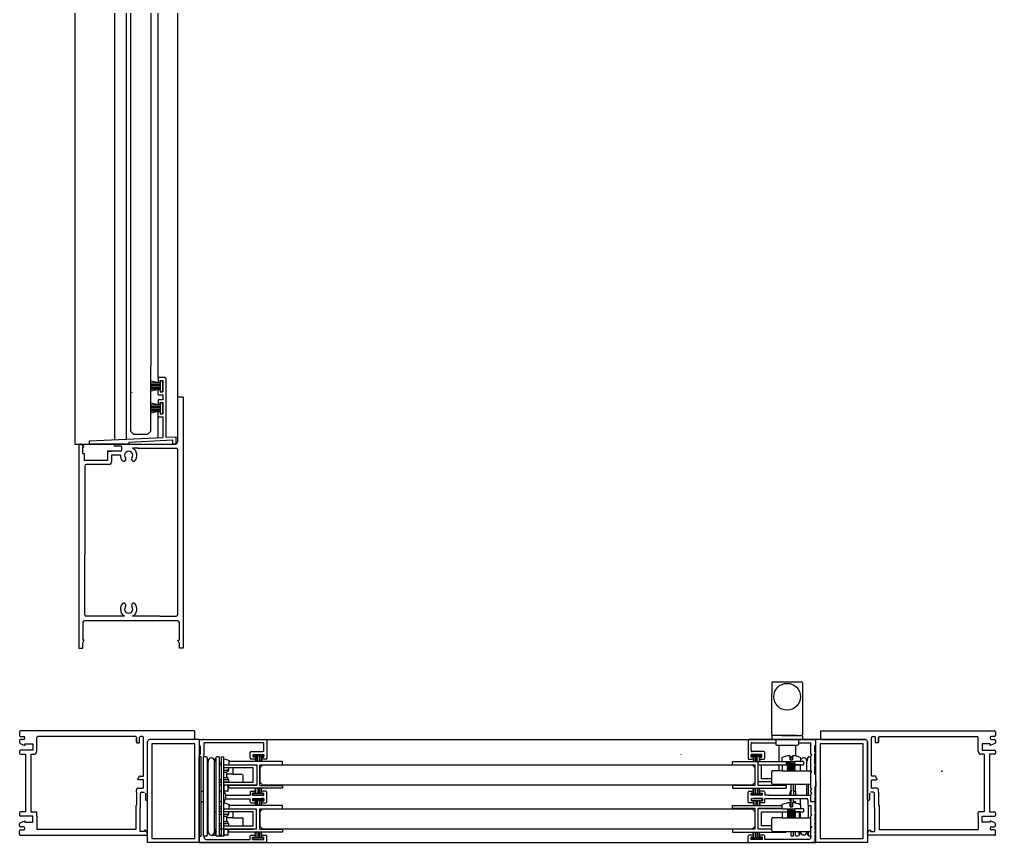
# Model space of a CAD drawing. Header units: millimetres. Extents: x -79 to 831, y -328 to 481.
# Drawn here: x -78.7 to 395.5, y -321.5 to 78.2 of the extents above; entities that cross this region are included whole.
import ezdxf

# ---------------------------------------------------------------- set-up
doc = ezdxf.new("R2010")
doc.units = ezdxf.units.MM
for name, color, linetype in [('chain', 10, 'Continuous'), ('cog', 50, 'Continuous'), ('frame', 22, 'Continuous'), ('glass', 170, 'Continuous'), ('guides', 94, 'Continuous'), ('seals', 111, 'Continuous')]:
    doc.layers.add(name, color=color, linetype=linetype)

msp = doc.modelspace()

# ---------------------------------------------------------------- linework, layer by layer
at = {"color": 7}
for p, q in [((-1.864, 351.323), (-1.864, -126.979)), ((-51.833, -127.973), (-2.864, -127.979)), ((-16.457, -321.486), (-16.443, -272.506)), ((8.557, -271.517), (-15.508, -271.517)), ((-14.443, -273.517), (-14.443, -319.517)), ((6.557, -273.517), (-14.443, -273.517)), ((6.557, -319.517), (6.557, -273.517)), ((8.557, -271.517), (308.249, -271.515)), ((8.557, -271.665), (8.572, -321.486)), ((308.235, -321.484), (308.249, -271.515)), ((332.25, -271.515), (308.249, -271.515)), ((310.249, -273.515), (310.249, -319.515)), ((331.249, -273.515), (310.249, -273.515)), ((331.249, -319.515), (331.249, -273.515)), ((333.249, -272.482), (333.264, -321.484)), ((242.691, -278.884), (242.691, -278.737)), ((20.559, -283.731), (23.071, -283.726)), ((280.244, -292.113), (280.244, -282.204)), ((280.244, -282.204), (291.939, -282.204)), ((281.774, -290.622), (281.774, -283.722)), ((281.774, -283.722), (294.461, -283.722)), ((302.274, -282.222), (297.938, -282.22)), ((297.963, -283.722), (302.274, -283.722)), ((302.274, -282.222), (302.274, -283.722)), ((25.057, -285.235), (20.559, -285.235)), ((34.793, -285.236), (25.057, -285.236)), ((34.793, -292.136), (34.793, -285.236)), ((19.459, -293.636), (18.434, -293.636)), ((18.705, -292.136), (19.459, -292.136)), ((20.559, -292.136), (34.793, -292.136)), ((36.293, -293.636), (20.559, -293.636)), ((286.765, -292.113), (280.244, -292.113)), ((286.764, -290.622), (281.774, -290.622)), ((8.557, -304.28), (8.557, -305.079)), ((8.557, -304.28), (8.557, -305.079)), ((16.684, -306.579), (16.059, -306.579)), ((19.359, -304.25), (18.434, -304.25)), ((18.434, -305.078), (19.678, -305.077)), ((19.459, -306.579), (18.434, -306.579)), ((20.559, -305.077), (36.293, -305.07)), ((34.793, -306.579), (20.559, -306.579)), ((34.793, -313.479), (34.793, -306.579)), ((36.293, -305.07), (36.293, -314.979)), ((280.244, -314.971), (280.244, -305.061)), ((280.244, -305.061), (291.939, -305.061)), ((281.774, -313.479), (281.774, -306.579)), ((281.774, -306.579), (294.461, -306.579)), ((302.274, -305.079), (297.938, -305.077)), ((297.963, -306.579), (302.274, -306.579)), ((302.274, -305.079), (302.274, -306.579)), ((6.603, -309.596), (6.603, -309.596)), ((18.705, -313.479), (18.434, -313.479)), ((36.293, -314.979), (18.434, -314.979)), ((18.705, -313.479), (19.459, -313.479)), ((20.559, -313.479), (34.793, -313.479)), ((38.043, -314.962), (38.043, -314.962)), ((38.043, -314.962), (38.043, -314.962)), ((38.043, -314.962), (38.043, -314.962)), ((286.765, -314.971), (280.244, -314.971)), ((286.764, -313.479), (281.774, -313.479)), ((8.543, -321.486), (-16.457, -321.486)), ((-14.443, -319.517), (6.557, -319.517)), ((8.557, -321.486), (308.249, -321.484)), ((333.235, -321.484), (308.235, -321.484)), ((310.249, -319.515), (331.249, -319.515))]:
    msp.add_line(p, q, dxfattribs=at)
at = {"color": 216}
for p, q in [((-11.365, -96.029), (-11.365, -97.929)), ((-7.915, -95.729), (-11.065, -95.729)), ((-11.065, -98.229), (-10.665, -98.229)), ((-10.365, -97.929), (-10.365, -97.129)), ((-10.365, -97.129), (-9.115, -97.129)), ((-9.115, -97.129), (-9.115, -102.629)), ((-7.615, -96.029), (-7.615, -124.717)), ((-11.365, -103.729), (-11.365, -101.829)), ((-11.065, -101.529), (-10.665, -101.529)), ((-11.065, -104.029), (-9.115, -104.029)), ((-10.365, -101.829), (-10.365, -102.629)), ((-10.365, -102.629), (-9.115, -102.629)), ((-9.115, -104.029), (-9.115, -106.429)), ((-11.365, -106.729), (-11.365, -108.629)), ((-9.115, -106.429), (-11.065, -106.429)), ((-11.065, -108.929), (-10.665, -108.929)), ((-10.365, -108.629), (-10.365, -107.829)), ((-10.365, -107.829), (-9.115, -107.829)), ((-9.115, -107.829), (-9.115, -113.329)), ((-11.365, -114.429), (-11.365, -112.529)), ((-11.065, -112.229), (-10.665, -112.229)), ((-10.365, -112.529), (-10.365, -113.329)), ((-10.365, -113.329), (-9.115, -113.329)), ((-11.065, -114.729), (-9.115, -114.729)), ((-9.115, -114.729), (-9.115, -124.789)), ((-44.615, -126.479), (-9.115, -124.789)), ((-44.615, -127.979), (-44.615, -126.479)), ((-25.615, -127.979), (-44.615, -127.979)), ((-25.615, -127.075), (-4.115, -125.979)), ((-25.615, -127.075), (-25.615, -127.979)), ((-7.615, -124.717), (-2.615, -124.479)), ((-4.115, -127.979), (-4.115, -125.979)), ((-2.615, -127.979), (-4.115, -127.979)), ((-2.615, -127.979), (-2.615, -124.479))]:
    msp.add_line(p, q, dxfattribs=at)
for centre, start, end in [((-11.065, -96.029), 90, 180), ((-11.065, -97.929), 180, 270), ((-10.665, -97.929), 270, 0), ((-7.915, -96.029), 0, 90), ((-11.065, -101.829), 90, 180), ((-11.065, -103.729), 180, 270), ((-10.665, -101.829), 0, 90), ((-11.065, -106.729), 90, 180), ((-11.065, -108.629), 180, 270), ((-10.665, -108.629), 270, 0), ((-11.065, -112.529), 90, 180), ((-10.665, -112.529), 0, 90), ((-11.065, -114.429), 180, 270)]:
    msp.add_arc(centre, 0.3, start, end, dxfattribs=at)
at = {"layer": 'chain', "color": 1}
for p, q in [((308.249, -274.218), (308.249, -274.218)), ((22.509, -286.355), (22.259, -286.355)), ((22.509, -286.355), (22.259, -286.355)), ((23.009, -286.255), (23.009, -285.335)), ((22.509, -290.915), (22.259, -290.915)), ((23.009, -291.935), (23.009, -291.015)), ((22.509, -307.698), (22.259, -307.698)), ((23.009, -307.598), (23.009, -306.678)), ((22.509, -312.258), (22.259, -312.258)), ((23.009, -313.278), (23.009, -312.358)), ((305.763, -315.079), (305.765, -315.079)), ((305.765, -313.578), (305.83, -313.578))]:
    msp.add_line(p, q, dxfattribs=at)
at = {"layer": 'chain', "color": 220}
for p, q in [((23.043, -305.077), (36.293, -305.07)), ((36.293, -305.07), (36.293, -314.979)), ((36.293, -314.979), (23.071, -314.979))]:
    msp.add_line(p, q, dxfattribs=at)
at = {"layer": 'chain', "color": 1}
for centre, start, end in [((22.909, -286.255), 270, 0), ((22.909, -291.015), 0, 90), ((22.909, -291.935), 270, 0), ((22.909, -306.678), 0, 90), ((22.909, -307.598), 270, 0), ((22.909, -312.358), 0, 90), ((22.909, -313.278), 270, 0)]:
    msp.add_arc(centre, 0.1, start, end, dxfattribs=at)
at = {"layer": 'cog', "color": 77}
for p, q in [((295.645, -281.393), (295.645, -279.336)), ((296.845, -279.336), (296.845, -279.335)), ((296.845, -279.336), (296.845, -281.393)), ((291.64, -280.625), (291.64, -281.817)), ((292.04, -282.217), (294.537, -282.219)), ((294.337, -282.699), (294.537, -282.584)), ((294.337, -282.699), (294.537, -282.801)), ((294.337, -283.179), (294.537, -283.064)), ((294.337, -283.179), (294.537, -283.281)), ((294.337, -283.659), (294.537, -283.544)), ((294.337, -283.659), (294.537, -283.761)), ((294.337, -284.139), (294.537, -284.024)), ((294.337, -284.139), (294.537, -284.241)), ((294.537, -282.584), (294.537, -282.219)), ((294.537, -282.219), (297.938, -282.22)), ((294.537, -282.584), (297.937, -283.038)), ((294.537, -282.801), (297.937, -283.255)), ((294.537, -283.064), (294.537, -282.801)), ((294.537, -283.064), (297.937, -283.518)), ((294.537, -283.281), (297.937, -283.735)), ((294.537, -283.544), (294.537, -283.281)), ((294.537, -283.544), (295.861, -283.721)), ((294.537, -283.761), (297.937, -284.215)), ((294.537, -284.024), (294.537, -283.761)), ((294.537, -284.024), (297.937, -284.478)), ((294.537, -284.241), (297.937, -284.695)), ((294.537, -284.504), (294.537, -284.241)), ((295.645, -281.393), (296.845, -281.393)), ((295.861, -283.721), (297.937, -283.998)), ((297.937, -283.038), (297.938, -282.22)), ((297.937, -283.038), (298.139, -283.155)), ((297.937, -283.255), (298.139, -283.155)), ((297.937, -283.518), (297.937, -283.255)), ((297.937, -283.518), (298.139, -283.635)), ((297.937, -283.735), (298.139, -283.635)), ((297.937, -283.998), (297.937, -283.735)), ((297.937, -283.998), (298.139, -284.115)), ((297.937, -284.215), (298.139, -284.115)), ((297.937, -284.478), (297.937, -284.215)), ((300.452, -282.219), (300.529, -282.219)), ((300.89, -281.821), (300.89, -280.635)), ((294.337, -284.619), (294.537, -284.504)), ((294.337, -284.619), (294.537, -284.721)), ((294.337, -285.099), (294.537, -284.984)), ((294.337, -285.099), (294.537, -285.201)), ((294.337, -285.579), (294.537, -285.464)), ((294.337, -285.579), (294.537, -285.681)), ((294.337, -286.059), (294.537, -285.944)), ((294.337, -286.059), (294.537, -286.161)), ((294.537, -284.504), (297.937, -284.958)), ((294.537, -284.721), (297.937, -285.175)), ((294.537, -284.984), (294.537, -284.721)), ((294.537, -284.984), (297.937, -285.438)), ((294.537, -285.201), (297.937, -285.655)), ((294.537, -285.464), (294.537, -285.201)), ((294.537, -285.464), (297.937, -285.918)), ((294.537, -285.681), (297.937, -286.135)), ((294.537, -285.944), (294.537, -285.681)), ((294.537, -285.944), (297.937, -286.398)), ((294.537, -286.161), (297.937, -286.615)), ((294.537, -286.161), (294.537, -286.558)), ((294.537, -286.558), (297.937, -286.615)), ((297.937, -284.478), (298.139, -284.595)), ((297.937, -284.695), (298.139, -284.595)), ((297.937, -284.958), (297.937, -284.695)), ((297.937, -284.958), (298.139, -285.075)), ((297.937, -285.175), (298.139, -285.075)), ((297.937, -285.438), (297.937, -285.175)), ((297.937, -285.438), (298.139, -285.555)), ((297.937, -285.655), (298.139, -285.555)), ((297.937, -285.918), (297.937, -285.655)), ((297.937, -285.918), (298.139, -286.035)), ((297.937, -286.135), (298.139, -286.035)), ((297.937, -286.398), (297.937, -286.135)), ((297.937, -286.398), (298.139, -286.515)), ((297.937, -286.615), (298.139, -286.515)), ((295.645, -304.25), (295.645, -302.193)), ((296.845, -302.193), (296.845, -304.25)), ((296.845, -302.193), (296.845, -302.193)), ((291.64, -303.483), (291.64, -304.675)), ((292.04, -305.075), (294.537, -305.076)), ((294.337, -305.557), (294.537, -305.442)), ((294.337, -305.557), (294.537, -305.658)), ((294.337, -306.037), (294.537, -305.922)), ((294.337, -306.037), (294.537, -306.138)), ((294.337, -306.517), (294.537, -306.402)), ((294.337, -306.517), (294.537, -306.618)), ((294.337, -306.997), (294.537, -306.882)), ((294.337, -306.997), (294.537, -307.098)), ((294.337, -307.477), (294.537, -307.362)), ((294.337, -307.477), (294.537, -307.578)), ((294.337, -307.957), (294.537, -307.842)), ((294.337, -307.957), (294.537, -308.058)), ((294.537, -305.442), (294.537, -305.076)), ((294.537, -305.076), (297.938, -305.077)), ((294.537, -305.442), (297.937, -305.895)), ((294.537, -305.658), (297.937, -306.112)), ((294.537, -305.922), (294.537, -305.658)), ((294.537, -305.922), (297.937, -306.375)), ((294.537, -306.138), (297.937, -306.592)), ((294.537, -306.402), (294.537, -306.138)), ((294.537, -306.402), (295.861, -306.578)), ((294.537, -306.618), (297.937, -307.072)), ((294.537, -306.882), (294.537, -306.618)), ((294.537, -306.882), (297.937, -307.335)), ((294.537, -307.098), (297.937, -307.552)), ((294.537, -307.362), (294.537, -307.098)), ((294.537, -307.362), (297.937, -307.815)), ((294.537, -307.578), (297.937, -308.032)), ((294.537, -307.842), (294.537, -307.578)), ((294.537, -307.842), (297.937, -308.295)), ((294.537, -308.058), (297.937, -308.512)), ((294.537, -308.322), (294.537, -308.058)), ((295.645, -304.25), (296.845, -304.25)), ((295.861, -306.578), (297.937, -306.855)), ((297.937, -305.895), (297.938, -305.077)), ((297.937, -305.895), (298.139, -306.012)), ((297.937, -306.112), (298.139, -306.012)), ((297.937, -306.375), (297.937, -306.112)), ((297.937, -306.375), (298.139, -306.492)), ((297.937, -306.592), (298.139, -306.492)), ((297.937, -306.855), (297.937, -306.592)), ((297.937, -306.855), (298.139, -306.972)), ((297.937, -307.072), (298.139, -306.972)), ((297.937, -307.335), (297.937, -307.072)), ((297.937, -307.335), (298.139, -307.452)), ((297.937, -307.552), (298.139, -307.452)), ((297.937, -307.815), (297.937, -307.552)), ((297.937, -307.815), (298.139, -307.932)), ((297.937, -308.032), (298.139, -307.932)), ((297.937, -308.295), (297.937, -308.032)), ((300.452, -305.077), (300.529, -305.077)), ((300.89, -304.679), (300.89, -303.493)), ((294.337, -308.437), (294.537, -308.322)), ((294.337, -308.437), (294.537, -308.538)), ((294.337, -308.917), (294.537, -308.802)), ((294.337, -308.917), (294.537, -309.018)), ((294.537, -308.322), (297.937, -308.775)), ((294.537, -308.538), (297.937, -308.992)), ((294.537, -308.802), (294.537, -308.538)), ((294.537, -308.802), (297.937, -309.255)), ((294.537, -309.018), (297.937, -309.472)), ((294.537, -309.018), (294.537, -309.415)), ((294.537, -309.415), (297.937, -309.472)), ((297.937, -308.295), (298.139, -308.412)), ((297.937, -308.512), (298.139, -308.412)), ((297.937, -308.775), (297.937, -308.512)), ((297.937, -308.775), (298.139, -308.892)), ((297.937, -308.992), (298.139, -308.892)), ((297.937, -309.255), (297.937, -308.992)), ((297.937, -309.255), (298.139, -309.372)), ((297.937, -309.472), (298.139, -309.372))]:
    msp.add_line(p, q, dxfattribs=at)
at = {"layer": 'cog', "color": 224}
for p, q in [((8.559, -318.433), (8.559, -279.933)), ((9.659, -279.933), (8.559, -279.933)), ((9.659, -318.433), (9.659, -279.933)), ((10.684, -318.233), (10.684, -280.133)), ((11.978, -279.933), (10.884, -279.933)), ((12.434, -280.228), (12.434, -317.728)), ((16.684, -280.228), (16.684, -318.137)), ((16.684, -280.228), (16.684, -283.433)), ((18.234, -279.933), (17.141, -279.933)), ((18.234, -279.933), (17.141, -279.933)), ((18.434, -318.233), (18.434, -280.133)), ((19.459, -318.433), (19.459, -279.933)), ((19.459, -279.933), (20.559, -279.933)), ((20.559, -318.433), (20.559, -279.933)), ((296.845, -279.84), (296.264, -279.84)), ((296.264, -281.393), (296.264, -279.84)), ((299.545, -279.84), (299.682, -279.84)), ((299.545, -279.84), (299.682, -279.84)), ((304.845, -279.84), (305.749, -279.84)), ((307.753, -279.84), (308.264, -279.84)), ((296.264, -298.516), (296.264, -293.221)), ((297.364, -296.59), (297.364, -293.221)), ((298.389, -296.59), (298.389, -293.221)), ((304.389, -293.221), (304.389, -298.516)), ((308.264, -318.34), (308.264, -291.101)), ((10.684, -296.683), (9.659, -296.683)), ((19.459, -296.683), (18.434, -296.683)), ((20.559, -296.183), (20.559, -296.683)), ((296.264, -296.09), (296.264, -296.59)), ((297.364, -296.59), (298.389, -296.59)), ((297.364, -296.59), (297.364, -298.516)), ((298.389, -296.59), (298.389, -298.516)), ((10.684, -301.683), (9.659, -301.683)), ((9.659, -301.683), (9.659, -302.183)), ((19.459, -301.683), (18.434, -301.683)), ((20.559, -302.183), (20.559, -301.683)), ((20.559, -318.433), (20.559, -302.183)), ((296.264, -301.59), (296.264, -300.216)), ((296.264, -302.09), (296.264, -301.59)), ((296.264, -304.25), (296.264, -302.09)), ((297.364, -301.59), (297.364, -300.216)), ((297.364, -301.59), (298.389, -301.59)), ((297.364, -302.233), (297.364, -301.59)), ((298.389, -302.392), (298.389, -301.59)), ((304.389, -303.361), (304.389, -309.578)), ((298.389, -309.578), (298.389, -306.578)), ((300.139, -306.578), (300.139, -309.578)), ((16.684, -318.137), (16.684, -314.933)), ((296.264, -318.34), (296.264, -316.078)), ((296.264, -318.34), (296.264, -316.078)), ((297.364, -318.34), (297.364, -316.078)), ((298.389, -318.14), (298.389, -316.078)), ((300.139, -318.044), (300.139, -316.078)), ((300.139, -316.078), (300.139, -318.044)), ((304.389, -316.078), (304.389, -317.635)), ((304.389, -317.635), (304.389, -318.044)), ((8.559, -318.433), (9.659, -318.433)), ((11.978, -318.433), (10.884, -318.433)), ((12.434, -317.728), (12.434, -318.137)), ((18.234, -318.433), (17.141, -318.433)), ((20.559, -318.433), (19.459, -318.433)), ((296.264, -318.34), (297.364, -318.34)), ((298.589, -318.34), (299.682, -318.34)), ((304.845, -318.34), (305.764, -318.34)), ((308.264, -318.34), (307.768, -318.34))]:
    msp.add_line(p, q, dxfattribs=at)
at = {"layer": 'cog', "color": 7}
for p, q in [((13.059, -281.94), (13.059, -282.355)), ((13.059, -316.01), (13.059, -282.355)), ((16.059, -281.94), (16.059, -282.355)), ((16.059, -316.01), (16.059, -282.355)), ((300.764, -282.113), (300.764, -282.262)), ((300.764, -286.721), (300.764, -283.721)), ((303.764, -281.847), (303.764, -282.262)), ((303.764, -286.721), (303.764, -282.262)), ((303.764, -298.516), (303.764, -293.221)), ((300.764, -303.201), (300.764, -300.216)), ((300.764, -305.079), (300.764, -304.971)), ((300.764, -309.578), (300.764, -306.578)), ((13.059, -316.425), (13.059, -316.01)), ((16.059, -316.425), (16.059, -316.01)), ((300.764, -316.333), (300.764, -316.078)), ((303.764, -316.333), (303.764, -316.078))]:
    msp.add_line(p, q, dxfattribs=at)
at = {"layer": 'cog', "color": 18}
for p, q in [((18.434, -282.906), (19.359, -282.906)), ((18.434, -283.733), (19.459, -283.733)), ((19.359, -280.849), (19.359, -282.906)), ((23.404, -282.149), (23.404, -282.226)), ((20.759, -296.386), (20.759, -293.886)), ((22.759, -295.136), (22.759, -293.886)), ((18.759, -296.636), (18.434, -296.636)), ((18.434, -296.636), (19.459, -296.636)), ((18.434, -296.958), (19.459, -296.958)), ((22.509, -296.636), (20.759, -296.636)), ((22.759, -296.386), (22.759, -295.136)), ((19.359, -302.193), (19.359, -304.25)), ((18.434, -305.077), (19.459, -305.077)), ((23.404, -303.493), (23.404, -303.57)), ((20.509, -314.979), (19.459, -314.979)), ((20.759, -317.729), (20.759, -315.229)), ((22.759, -314.979), (22.759, -314.979)), ((22.759, -316.479), (22.759, -315.229)), ((22.759, -317.729), (22.759, -316.479)), ((15.009, -317.979), (16.684, -317.979)), ((15.009, -317.979), (16.509, -317.979)), ((17.009, -317.979), (17.009, -317.979)), ((18.422, -318.301), (19.459, -318.301)), ((18.759, -317.979), (18.434, -317.979)), ((18.434, -317.979), (19.459, -317.979)), ((20.759, -317.979), (20.509, -317.979)), ((22.509, -317.979), (20.759, -317.979))]:
    msp.add_line(p, q, dxfattribs=at)
at = {"layer": 'cog', "color": 92}
for p, q in [((291.765, -283.721), (291.765, -286.721)), ((300.765, -283.721), (297.965, -283.721)), ((300.765, -286.721), (300.765, -283.721)), ((25.057, -288.235), (22.009, -288.235)), ((25.057, -288.235), (25.057, -285.235)), ((25.057, -288.235), (29.657, -288.235)), ((30.057, -292.135), (30.057, -288.635)), ((286.765, -292.821), (286.762, -287.121)), ((291.765, -286.721), (287.162, -286.721)), ((291.765, -286.721), (300.765, -286.721)), ((300.765, -286.721), (305.365, -286.721)), ((305.765, -292.821), (305.765, -286.721)), ((287.165, -293.221), (305.365, -293.221)), ((22.759, -294.735), (23.071, -294.735)), ((19.459, -306.578), (18.434, -306.578)), ((25.057, -306.578), (20.559, -306.578)), ((25.057, -309.578), (25.057, -306.578)), ((291.765, -306.578), (291.765, -309.578)), ((300.765, -306.578), (297.965, -306.578)), ((300.765, -309.578), (300.765, -306.578)), ((25.057, -309.578), (22.009, -309.578)), ((25.057, -309.578), (29.657, -309.578)), ((30.057, -313.478), (30.057, -309.978)), ((286.765, -315.679), (286.762, -309.979)), ((291.765, -309.578), (287.162, -309.578)), ((291.765, -309.578), (300.765, -309.578)), ((300.765, -309.578), (305.365, -309.578)), ((305.765, -315.678), (305.765, -309.578)), ((12.434, -316.078), (13.059, -316.078)), ((22.759, -316.078), (23.071, -316.078)), ((287.165, -316.078), (305.365, -316.078))]:
    msp.add_line(p, q, dxfattribs=at)
at = {"layer": 'cog', "color": 1}
for p, q in [((20.559, -286.355), (22.259, -286.355)), ((20.559, -287.355), (22.009, -287.355)), ((22.009, -289.915), (22.009, -287.355)), ((22.259, -287.355), (22.009, -287.355)), ((22.909, -286.355), (22.509, -286.355)), ((22.509, -286.605), (22.509, -287.105)), ((18.365, -292.035), (19.459, -292.035)), ((18.434, -290.915), (19.459, -290.915)), ((19.074, -289.915), (19.459, -289.915)), ((20.559, -289.915), (22.009, -289.915)), ((20.559, -290.915), (22.259, -290.915)), ((20.559, -292.035), (22.909, -292.035)), ((22.259, -289.915), (22.009, -289.915)), ((22.509, -290.665), (22.509, -290.165)), ((22.909, -290.915), (22.509, -290.915)), ((18.434, -307.698), (19.459, -307.698)), ((20.559, -307.698), (22.259, -307.698)), ((22.909, -307.698), (22.509, -307.698)), ((22.509, -307.948), (22.509, -308.448)), ((18.434, -312.258), (19.459, -312.258)), ((20.559, -308.698), (22.009, -308.698)), ((20.559, -311.258), (22.009, -311.258)), ((20.559, -312.258), (22.259, -312.258)), ((22.259, -308.698), (22.009, -308.698)), ((22.009, -311.258), (22.009, -308.698)), ((22.259, -311.258), (22.009, -311.258)), ((22.509, -312.008), (22.509, -311.508)), ((22.909, -312.258), (22.509, -312.258)), ((18.365, -313.378), (18.434, -313.378)), ((20.559, -313.378), (22.909, -313.378))]:
    msp.add_line(p, q, dxfattribs=at)
at = {"layer": 'cog', "color": 200}
msp.add_line((30.057, -314.979), (30.057, -314.978), dxfattribs=at)
at = {"layer": 'cog', "color": 77}
for centre, radius, start, end in [((296.254, -289.956), 10.638, 93.28642, 114.30386), ((296.254, -289.956), 10.638, 65.55843, 86.8107), ((292.04, -280.625), 0.4, 114.30386, 180), ((292.04, -281.817), 0.4, 180, 269.97481), ((300.49, -281.821), 0.4, 275.5242, 0), ((300.49, -280.635), 0.4, 0, 65.55843), ((292.04, -303.483), 0.4, 114.30386, 180), ((296.254, -312.813), 10.638, 93.28642, 114.30386), ((296.254, -312.813), 10.638, 65.55843, 86.8107), ((300.49, -303.493), 0.4, 0, 65.55843), ((292.04, -304.675), 0.4, 180, 269.97481), ((300.49, -304.679), 0.4, 275.5242, 0)]:
    msp.add_arc(centre, radius, start, end, dxfattribs=at)
at = {"layer": 'cog', "color": 224}
for centre, radius, start, end in [((10.884, -280.133), 0.2, 90, 180), ((11.978, -280.433), 0.5, 7.15213, 90), ((18.84, -279.571), 6.416, 187.15213, 205.71079), ((10.279, -279.571), 6.416, 334.28921, 352.84787), ((17.141, -280.433), 0.5, 90, 172.84787), ((18.234, -280.133), 0.2, 0, 90), ((299.682, -280.34), 0.5, 38.7838, 90), ((306.544, -279.479), 6.416, 205.30839, 205.71079), ((297.983, -279.479), 6.416, 334.28921, 352.84787), ((297.983, -279.479), 6.416, 334.28921, 352.84787), ((304.845, -280.34), 0.5, 90, 172.84787), ((304.845, -280.34), 0.5, 155.88293, 172.84787), ((16.804, -299.101), 4.756, 359.01588, 37.85402), ((300.11, -298.455), 4.756, 174.06289, 180.98412), ((300.019, -299.008), 4.756, 142.15343, 167.31722), ((16.804, -299.264), 4.756, 322.14598, 0.98412), ((300.019, -299.171), 4.756, 192.69024, 217.85402), ((18.84, -318.794), 6.416, 154.28921, 172.84787), ((10.279, -318.794), 6.416, 7.15213, 25.71079), ((306.544, -318.701), 6.416, 155.87248, 172.84787), ((297.983, -318.701), 6.416, 7.15213, 24.12752), ((10.884, -318.233), 0.2, 180, 270), ((11.978, -317.933), 0.5, 270, 352.84787), ((17.141, -317.933), 0.5, 187.15213, 270), ((18.234, -318.233), 0.2, 270, 0), ((298.589, -318.14), 0.2, 180, 270), ((299.682, -317.84), 0.5, 335.88293, 352.84787), ((304.845, -317.84), 0.5, 204.11707, 270)]:
    msp.add_arc(centre, radius, start, end, dxfattribs=at)
at = {"layer": 'cog', "color": 7}
for centre, start, end in [((14.559, -281.94), 0, 180), ((302.264, -281.847), 0, 156.2879), ((14.559, -316.425), 180, 0), ((302.264, -316.333), 180, 0)]:
    msp.add_arc(centre, 1.5, start, end, dxfattribs=at)
at = {"layer": 'cog', "color": 18}
for centre, radius, start, end in [((18.768, -291.47), 10.638, 102.21835, 105.74461), ((18.768, -291.47), 10.638, 86.27333, 86.8107), ((18.768, -291.47), 10.638, 65.55843, 80.30532), ((23.004, -282.149), 0.4, 0, 65.55843), ((20.509, -293.886), 0.25, 89.8272, 90), ((20.509, -293.886), 0.25, 0, 78.41004), ((21.009, -293.886), 0.25, 90, 180), ((22.509, -293.886), 0.25, 0, 90), ((20.509, -296.386), 0.25, 270, 0), ((21.009, -296.386), 0.25, 180, 270), ((22.509, -296.386), 0.25, 270, 0), ((18.768, -312.813), 10.638, 86.27333, 86.8107), ((18.768, -312.813), 10.638, 65.55843, 80.30532), ((23.004, -303.493), 0.4, 0, 65.55843), ((23.004, -304.679), 0.4, 275.5242, 278.84593), ((20.509, -315.229), 0.25, 0, 90), ((21.009, -315.229), 0.25, 90, 180), ((22.509, -315.229), 0.25, 0, 90), ((15.009, -317.729), 0.25, 223.40748, 270), ((20.509, -317.729), 0.25, 270, 0), ((21.009, -317.729), 0.25, 180, 270), ((22.509, -317.729), 0.25, 270, 0)]:
    msp.add_arc(centre, radius, start, end, dxfattribs=at)
at = {"layer": 'cog', "color": 92}
for centre, start, end in [((287.162, -287.121), 90, 180.03313), ((305.365, -287.121), 0, 90), ((287.165, -292.821), 180.03313, 270), ((305.365, -292.821), 270, 0), ((29.657, -309.978), 0, 90), ((287.162, -309.978), 90, 180.03313), ((305.365, -309.978), 0, 90), ((287.165, -315.678), 180.03313, 270), ((305.365, -315.678), 270, 0)]:
    msp.add_arc(centre, 0.4, start, end, dxfattribs=at)
at = {"layer": 'cog', "color": 1}
for centre, start, end in [((22.259, -290.165), 0, 90), ((22.259, -290.165), 0, 90), ((22.259, -290.665), 270, 0), ((22.259, -290.665), 270, 0), ((22.259, -307.948), 0, 90), ((22.259, -308.448), 270, 0), ((22.259, -311.508), 0, 90), ((22.259, -312.008), 270, 0)]:
    msp.add_arc(centre, 0.25, start, end, dxfattribs=at)
at = {"layer": 'cog', "color": 200}
msp.add_arc((296.254, -312.664), 10.638, 133.22113, 133.31798, dxfattribs=at)
at = {"layer": 'frame', "color": 22}
for p, q in [((0.836, -105.195), (-1.864, -105.195)), ((-1.864, -105.195), (-1.864, -108.195)), ((-1.864, -108.195), (-1.864, -126.979)), ((0.836, -105.195), (0.836, -227.195)), ((-1.716, -110.515), (-1.616, -110.515)), ((-1.716, -112.895), (-1.545, -112.895)), ((-49.362, -127.981), (-49.018, -127.981)), ((-32.402, -127.979), (-4.364, -127.979)), ((-2.864, -127.979), (-4.364, -127.979)), ((-49.862, -128.481), (-49.862, -189.697)), ((-48.734, -128.069), (-47.569, -128.873)), ((-47.411, -129.517), (-48.053, -129.517)), ((-48.053, -129.517), (-48.053, -132.517)), ((-48.053, -132.517), (-47.303, -132.517)), ((-47.303, -132.517), (-47.303, -135.894)), ((-36.553, -131.584), (-36.553, -131.584)), ((-29.403, -131.394), (-35.903, -131.394)), ((-35.903, -131.394), (-35.903, -135.894)), ((-35.903, -131.394), (-33.903, -131.394)), ((-29.402, -128.979), (-32.402, -128.979)), ((-28.903, -130.894), (-28.902, -129.48)), ((-21.094, -129.994), (-23.71, -129.994)), ((-21.094, -129.994), (-2.364, -129.994)), ((-1.864, -130.494), (-1.864, -131.394)), ((-1.864, -131.394), (-1.864, -133.894)), ((-35.903, -135.894), (-47.303, -135.894)), ((-33.903, -133.394), (-33.903, -136.394)), ((-29.659, -133.394), (-33.903, -133.394)), ((-27.154, -135.67), (-27.445, -136.097)), ((-27.027, -135.33), (-27.154, -135.67)), ((-26.787, -135.135), (-26.789, -135.137)), ((-25.66, -135.137), (-25.66, -135.137)), ((-24.535, -135.137), (-24.533, -135.139)), ((-24.169, -135.673), (-23.878, -136.1)), ((-1.864, -133.894), (-1.864, -181.255)), ((-46.962, -138.644), (-46.962, -181.755)), ((-35.403, -137.894), (-46.212, -137.894)), ((-46.962, -210.895), (-46.962, -181.755)), ((-1.864, -181.255), (-1.864, -210.895)), ((-49.862, -189.697), (-49.862, -227.195)), ((-27.443, -205.536), (-27.026, -206.304)), ((-24.168, -205.966), (-23.876, -205.539)), ((-38.533, -211.645), (-46.212, -211.645)), ((-27.618, -211.645), (-38.533, -211.645)), ((-10.493, -211.645), (-23.718, -211.645)), ((-10.493, -211.645), (-2.614, -211.645)), ((-47.862, -214.545), (-47.862, -223.209)), ((-1.914, -213.795), (-47.112, -213.795)), ((-1.164, -214.545), (-1.164, -223.209)), ((-49.862, -227.195), (-47.862, -227.195)), ((-47.862, -224.445), (-47.195, -223.209)), ((-47.195, -223.209), (-47.862, -223.209)), ((-47.862, -227.195), (-47.862, -224.445)), ((-1.164, -224.445), (-1.831, -223.209)), ((-1.831, -223.209), (-1.164, -223.209)), ((-1.164, -224.445), (-1.164, -227.195)), ((0.836, -227.195), (-1.164, -227.195)), ((-78.659, -267.815), (-78.659, -269.455)), ((6.341, -267.315), (-78.159, -267.315)), ((-78.159, -269.955), (-76.769, -269.955)), ((-22.358, -270.015), (-69.719, -270.015)), ((-18.958, -270.015), (-19.858, -270.015)), ((6.341, -267.315), (6.341, -270.015)), ((6.341, -270.015), (6.341, -271.515)), ((310.465, -267.315), (394.965, -267.315)), ((310.465, -267.315), (310.465, -270.015)), ((310.465, -270.015), (310.465, -271.515)), ((335.764, -270.015), (336.664, -270.015)), ((339.164, -270.015), (386.525, -270.015)), ((394.965, -269.955), (393.575, -269.955)), ((395.465, -267.815), (395.465, -269.455)), ((-78.659, -271.955), (-78.659, -272.925)), ((-78.355, -273.385), (-76.048, -274.368)), ((-76.769, -271.455), (-78.159, -271.455)), ((-76.048, -274.368), (-76.048, -273.644)), ((-76.048, -273.644), (-72.218, -273.644)), ((-72.218, -273.644), (-72.218, -276.644)), ((-70.219, -277.144), (-70.219, -270.515)), ((-21.858, -272.815), (-21.858, -270.515)), ((-21.858, -270.515), (-21.858, -272.815)), ((-21.658, -273.015), (-20.558, -273.015)), ((-20.358, -272.815), (-20.358, -270.515)), ((-18.458, -289.245), (-18.458, -270.515)), ((-16.443, -300.553), (-16.443, -272.515)), ((3.341, -271.515), (-15.443, -271.515)), ((6.341, -271.515), (3.341, -271.515)), ((310.465, -271.515), (313.465, -271.515)), ((313.465, -271.515), (332.25, -271.515)), ((333.25, -300.553), (333.25, -272.515)), ((335.264, -289.245), (335.264, -270.515)), ((337.164, -272.815), (337.164, -270.515)), ((338.464, -273.015), (337.364, -273.015)), ((338.664, -272.815), (338.664, -270.515)), ((338.664, -270.515), (338.664, -272.815)), ((387.025, -277.144), (387.025, -270.515)), ((392.854, -273.644), (389.024, -273.644)), ((389.024, -273.644), (389.024, -276.644)), ((395.161, -273.385), (392.854, -274.368)), ((392.854, -274.368), (392.854, -273.644)), ((393.575, -271.455), (394.965, -271.455)), ((395.465, -271.955), (395.465, -272.925)), ((-78.659, -277.144), (-78.659, -278.144)), ((-72.218, -276.644), (-78.159, -276.644)), ((-78.159, -278.644), (-75.809, -278.644)), ((-75.809, -278.644), (-75.809, -306.684)), ((-73.109, -278.644), (-73.109, -306.684)), ((-73.109, -278.644), (-71.719, -278.644)), ((389.915, -278.644), (388.525, -278.644)), ((389.024, -276.644), (394.965, -276.644)), ((389.915, -278.644), (389.915, -306.684)), ((394.965, -278.644), (392.615, -278.644)), ((392.615, -278.644), (392.615, -306.684)), ((395.465, -277.144), (395.465, -278.144)), ((-21.128, -291.054), (-21.128, -290.554)), ((-20.884, -290.124), (-20.585, -289.599)), ((-18.458, -291.054), (-20.628, -291.054)), ((-19.976, -289.245), (-18.458, -289.245)), ((-18.458, -295.054), (-18.458, -291.054)), ((336.782, -289.245), (335.264, -289.245)), ((335.264, -295.054), (335.264, -291.054)), ((335.264, -291.054), (337.434, -291.054)), ((337.69, -290.124), (337.391, -289.599)), ((337.934, -291.054), (337.934, -290.554)), ((-21.858, -297.054), (-21.858, -296.054)), ((-21.858, -297.054), (-21.858, -303.335)), ((-20.858, -295.054), (-18.858, -295.054)), ((-19.853, -304.554), (-19.858, -297.554)), ((-19.358, -297.054), (-17.944, -297.053)), ((-18.458, -295.054), (-18.858, -295.054)), ((-17.443, -297.553), (-17.443, -300.553)), ((334.25, -297.553), (334.25, -300.553)), ((336.164, -297.054), (334.75, -297.053)), ((335.264, -295.054), (335.664, -295.054)), ((337.664, -295.054), (335.664, -295.054)), ((336.659, -304.554), (336.664, -297.554)), ((338.664, -297.054), (338.664, -296.054)), ((338.664, -297.054), (338.664, -303.335)), ((-21.858, -303.335), (-22.082, -303.522)), ((338.664, -303.335), (338.888, -303.522)), ((-78.659, -307.184), (-78.659, -308.184)), ((-75.809, -306.684), (-78.159, -306.684)), ((-73.109, -306.684), (-70.519, -306.684)), ((-70.219, -308.684), (-70.219, -306.984)), ((-22.082, -303.522), (-22.082, -315.113)), ((-20.048, -304.704), (-19.853, -304.554)), ((-20.048, -316.204), (-20.048, -304.704)), ((-20.048, -304.704), (-20.048, -304.704)), ((336.854, -304.704), (336.659, -304.554)), ((336.854, -316.204), (336.854, -304.704)), ((336.854, -304.704), (336.854, -304.704)), ((338.888, -303.522), (338.888, -315.113)), ((387.025, -308.684), (387.025, -306.984)), ((389.915, -306.684), (387.325, -306.684)), ((392.615, -306.684), (394.965, -306.684)), ((395.465, -307.184), (395.465, -308.184)), ((-78.661, -313.373), (-78.661, -312.403)), ((-78.357, -311.943), (-76.049, -310.96)), ((-72.219, -308.684), (-78.159, -308.684)), ((-76.049, -310.96), (-76.049, -311.684)), ((-76.049, -311.684), (-72.219, -311.684)), ((-72.219, -311.684), (-72.219, -308.684)), ((-70.219, -308.684), (-70.219, -315.113)), ((387.025, -308.684), (387.025, -315.113)), ((389.025, -311.684), (389.025, -308.684)), ((389.025, -308.684), (394.965, -308.684)), ((392.855, -311.684), (389.025, -311.684)), ((395.163, -311.943), (392.855, -310.96)), ((392.855, -310.96), (392.855, -311.684)), ((395.467, -313.373), (395.467, -312.403)), ((-78.661, -317.513), (-78.661, -315.873)), ((-76.771, -313.873), (-78.161, -313.873)), ((-78.161, -315.373), (-76.771, -315.373)), ((-22.082, -315.113), (-70.219, -315.113)), ((-17.986, -316.204), (-20.048, -316.204)), ((-17.986, -315.562), (-17.986, -316.204)), ((-16.532, -316.885), (-17.335, -315.72)), ((-16.443, -317.513), (-16.443, -317.169)), ((333.25, -317.513), (333.25, -317.169)), ((333.338, -316.885), (334.142, -315.72)), ((334.792, -315.562), (334.792, -316.204)), ((334.792, -316.204), (336.854, -316.204)), ((338.888, -315.113), (387.025, -315.113)), ((393.577, -313.873), (394.967, -313.873)), ((394.967, -315.373), (393.577, -315.373)), ((395.467, -317.513), (395.467, -315.873)), ((-78.161, -318.013), (-16.943, -318.013)), ((394.967, -318.013), (333.75, -318.013))]:
    msp.add_line(p, q, dxfattribs=at)
for centre, radius, start, end in [((-1.616, -112.4), 0.5, 261.88019, 278.11981), ((-49.362, -128.481), 0.5, 90, 180), ((-49.018, -128.481), 0.5, 55.39251, 90), ((-32.402, -128.479), 0.5, 90, 270), ((-2.864, -126.979), 1, 270, 0), ((-47.853, -129.284), 0.5, 332.20999, 55.39251), ((-29.403, -130.894), 0.5, 269.96049, 359.96049), ((-29.402, -129.479), 0.5, 359.96049, 90), ((-25.66, -133.487), 2, 320.10708, 219.7948), ((-25.66, -133.487), 4, 317.62282, 60.82649), ((-2.364, -130.494), 0.5, 0, 90), ((-35.403, -136.394), 1.5, 270, 0), ((-25.66, -133.487), 4, 178.67363, 222.27906), ((-28.064, -135.673), 0.75, 222.27906, 325.62142), ((-27.773, -135.247), 0.75, 353.62872, 39.7948), ((-23.55, -135.25), 0.75, 140.10708, 214.28046), ((-23.259, -135.677), 0.75, 214.28046, 317.62282), ((-46.212, -138.644), 0.75, 90, 180), ((-25.662, -208.149), 4, 137.62282, 181.22825), ((-25.636, -208.141), 4.026, 181.33986, 240.49839), ((-28.063, -205.959), 0.75, 34.28046, 137.62282), ((-25.662, -208.149), 2, 140.10708, 39.7948), ((-27.772, -206.386), 0.75, 320.10708, 6.27316), ((-23.549, -206.389), 0.75, 145.62142, 219.7948), ((-23.257, -205.963), 0.75, 42.27906, 145.62142), ((-25.662, -208.149), 4, 299.0754, 42.27906), ((-46.212, -210.895), 0.75, 180, 270), ((-2.614, -210.895), 0.75, 270, 0), ((-47.112, -214.545), 0.75, 90, 180), ((-1.914, -214.545), 0.75, 0, 90), ((-78.159, -267.815), 0.5, 90, 180), ((-78.159, -269.455), 0.5, 180, 270), ((-76.769, -270.705), 0.75, 270, 90), ((-69.719, -270.515), 0.5, 90, 180), ((-22.358, -270.515), 0.5, 0, 90), ((-19.858, -270.515), 0.5, 90, 180), ((-18.958, -270.515), 0.5, 0, 90), ((335.764, -270.515), 0.5, 90, 180), ((336.664, -270.515), 0.5, 0, 90), ((339.164, -270.515), 0.5, 90, 180), ((386.525, -270.515), 0.5, 0, 90), ((393.575, -270.705), 0.75, 90, 270), ((394.965, -267.815), 0.5, 0, 90), ((394.965, -269.455), 0.5, 270, 0), ((-78.159, -271.955), 0.5, 90, 180), ((-78.159, -272.925), 0.5, 180, 246.9279), ((-21.658, -272.815), 0.2, 180, 270), ((-20.558, -272.815), 0.2, 270, 0), ((-15.443, -272.515), 1, 90, 180), ((332.25, -272.515), 1, 0, 90), ((337.364, -272.815), 0.2, 180, 270), ((338.464, -272.815), 0.2, 270, 0), ((394.965, -271.955), 0.5, 0, 90), ((394.965, -272.925), 0.5, 293.0721, 0), ((-78.159, -277.144), 0.5, 90, 180), ((-78.159, -278.144), 0.5, 180, 270), ((-71.719, -277.144), 1.5, 270, 0), ((388.525, -277.144), 1.5, 180, 270), ((394.965, -277.144), 0.5, 0, 90), ((394.965, -278.144), 0.5, 270, 0), ((369.749, -287.178), 0.5, 89.96049, 180), ((-20.628, -290.554), 0.5, 120.72973, 270), ((-19.976, -289.945), 0.7, 90, 150.36486), ((336.782, -289.945), 0.7, 29.63514, 90), ((337.434, -290.554), 0.5, 270, 59.27027), ((-20.858, -296.054), 1, 90, 180), ((-19.358, -297.554), 0.5, 90.03951, 180.03951), ((336.164, -297.554), 0.5, 359.96049, 89.96049), ((337.664, -296.054), 1, 0, 90), ((-16.943, -300.553), 0.5, 180, 0), ((333.75, -300.553), 0.5, 180, 0), ((-78.159, -307.184), 0.5, 90, 180), ((-70.519, -306.984), 0.3, 0, 90), ((387.325, -306.984), 0.3, 90, 180), ((394.965, -307.184), 0.5, 0, 90), ((-78.161, -312.403), 0.5, 113.0721, 180), ((-78.159, -308.184), 0.5, 180, 270), ((394.965, -308.184), 0.5, 270, 0), ((394.967, -312.403), 0.5, 0, 66.9279), ((-78.161, -313.373), 0.5, 180, 270), ((-78.161, -315.873), 0.5, 90, 180), ((-78.161, -317.513), 0.5, 180, 270), ((-76.771, -314.623), 0.75, 270, 90), ((-17.753, -316.004), 0.5, 34.60749, 117.79001), ((-16.943, -317.513), 0.5, 270, 0), ((-16.943, -317.169), 0.5, 0, 34.60749), ((333.75, -317.169), 0.5, 145.39251, 180), ((333.75, -317.513), 0.5, 180, 270), ((334.559, -316.004), 0.5, 62.20999, 145.39251), ((393.577, -314.623), 0.75, 90, 270), ((394.967, -313.373), 0.5, 270, 0), ((394.967, -315.873), 0.5, 0, 90), ((394.967, -317.513), 0.5, 270, 0)]:
    msp.add_arc(centre, radius, start, end, dxfattribs=at)
at = {"layer": 'glass', "color": 160}
for p, q in [((-24.796, 137.144), (-24.802, -90.187)), ((-14.796, 137.142), (-14.802, -90.187)), ((-24.802, -90.187), (-24.802, -121.754)), ((-14.802, -121.754), (-14.802, -90.187)), ((-23.302, -123.254), (-24.802, -121.754)), ((-23.302, -123.254), (-16.302, -123.254)), ((-16.302, -123.254), (-14.802, -121.754))]:
    msp.add_line(p, q, dxfattribs=at)
at = {"layer": 'glass', "color": 220}
for p, q in [((49.071, -282.226), (23.071, -282.226)), ((23.071, -282.226), (23.071, -283.726)), ((23.071, -283.726), (36.571, -283.726)), ((36.571, -283.726), (36.571, -293.636)), ((38.071, -283.726), (49.071, -283.726)), ((38.071, -293.736), (38.086, -283.727)), ((49.071, -283.726), (49.071, -282.226)), ((267.743, -283.717), (267.743, -282.217)), ((267.743, -282.217), (291.004, -282.217)), ((267.743, -283.717), (278.728, -283.719)), ((278.743, -293.727), (278.728, -283.719)), ((280.243, -293.627), (280.243, -283.717)), ((280.243, -283.717), (293.743, -283.717)), ((291.004, -282.217), (293.743, -282.217)), ((293.743, -282.217), (293.743, -283.717)), ((23.071, -295.136), (23.071, -293.636)), ((23.071, -293.636), (36.571, -293.636)), ((38.071, -293.736), (49.071, -293.736)), ((49.071, -293.736), (49.071, -295.136)), ((267.743, -293.727), (267.743, -295.127)), ((267.743, -293.727), (278.743, -293.727)), ((280.243, -293.627), (293.743, -293.627)), ((293.743, -293.627), (293.743, -295.127)), ((49.071, -295.136), (23.071, -295.136)), ((267.743, -295.127), (293.743, -295.127)), ((49.071, -303.57), (23.071, -303.57)), ((23.071, -303.57), (23.071, -305.07)), ((38.071, -305.07), (49.071, -305.07)), ((38.071, -315.079), (38.086, -305.071)), ((49.071, -305.07), (49.071, -303.57)), ((267.743, -305.061), (267.743, -303.561)), ((267.743, -303.561), (291.004, -303.561)), ((278.743, -305.061), (267.743, -305.061)), ((278.743, -315.071), (278.728, -305.062)), ((291.937, -305.061), (280.243, -305.061)), ((280.243, -314.971), (280.243, -305.061)), ((291.004, -303.561), (291.64, -303.561)), ((23.071, -316.479), (23.071, -314.979)), ((49.071, -316.479), (23.071, -316.479)), ((38.071, -315.079), (49.071, -315.079)), ((49.071, -315.079), (49.071, -316.479)), ((278.743, -315.071), (267.743, -315.071)), ((267.743, -315.071), (267.743, -316.471)), ((267.743, -316.471), (293.743, -316.471)), ((286.765, -314.971), (280.243, -314.971)), ((293.743, -316.471), (293.743, -316.078))]:
    msp.add_line(p, q, dxfattribs=at)
at = {"layer": 'glass', "color": 5}
for p, q in [((39.608, -283.727), (38.085, -285.226)), ((39.608, -283.727), (277.225, -283.727)), ((277.225, -283.727), (278.738, -285.227)), ((38.085, -285.226), (38.085, -292.227)), ((278.738, -292.227), (278.738, -285.227)), ((38.085, -292.227), (39.608, -293.727)), ((277.225, -293.727), (39.608, -293.727)), ((277.225, -293.727), (278.738, -292.227)), ((39.599, -305.071), (38.077, -306.57)), ((38.077, -306.57), (38.077, -313.571)), ((39.599, -305.071), (277.223, -305.071)), ((277.223, -305.071), (278.736, -306.571)), ((278.736, -313.571), (278.736, -306.571)), ((38.077, -313.571), (39.599, -315.071)), ((277.223, -315.071), (39.599, -315.071)), ((277.223, -315.071), (278.736, -313.571))]:
    msp.add_line(p, q, dxfattribs=at)
at = {"layer": 'glass', "color": 40}
for p, q in [((21.278, -314.979), (34.778, -314.979)), ((293.743, -314.83), (293.743, -314.821))]:
    msp.add_line(p, q, dxfattribs=at)
at = {"layer": 'guides', "color": 94}
for p, q in [((-51.833, 319.837), (-51.833, -127.973)), ((-32.561, 243.388), (-32.561, -125.905)), ((-26.861, 140.196), (-26.861, -102.973)), ((-11.365, -96.029), (-11.365, 140.196)), ((-26.861, -102.973), (-26.861, -125.634)), ((-24.112, -102.838), (-24.112, -102.973)), ((-11.365, -124.896), (-11.365, -114.429)), ((8.557, -271.517), (41.057, -271.517)), ((8.557, -271.517), (8.557, -271.665)), ((8.557, -271.517), (8.557, -274.517)), ((8.557, -274.517), (9.057, -274.517)), ((9.057, -274.517), (9.057, -278.517)), ((11.057, -271.517), (10.557, -271.517)), ((11.057, -278.517), (11.058, -273.017)), ((39.599, -273.017), (11.058, -273.017)), ((40.099, -276.767), (40.099, -273.517)), ((41.557, -272.017), (41.557, -280.517)), ((275.249, -272.017), (275.249, -280.517)), ((308.249, -271.515), (275.749, -271.517)), ((276.707, -276.767), (276.707, -273.517)), ((277.207, -273.017), (288.749, -273.017)), ((299.749, -273.016), (305.748, -273.015)), ((305.749, -278.515), (305.748, -273.015)), ((305.749, -271.515), (306.249, -271.515)), ((307.749, -277.453), (307.749, -274.453)), ((307.749, -274.453), (308.249, -274.453)), ((9.057, -278.517), (8.557, -279.017)), ((8.557, -279.017), (9.064, -279.538)), ((9.064, -279.538), (9.064, -279.933)), ((10.557, -279.017), (11.057, -278.517)), ((11.057, -279.538), (10.557, -279.017)), ((11.057, -279.933), (11.057, -279.538)), ((33.366, -280.517), (33.366, -277.767)), ((33.866, -277.267), (39.599, -277.267)), ((34.816, -280.017), (34.816, -278.767)), ((34.816, -278.767), (40.099, -278.767)), ((40.099, -278.767), (40.099, -278.767)), ((40.099, -280.017), (40.099, -278.767)), ((40.63, -278.672), (40.63, -278.655)), ((281.99, -278.767), (276.707, -278.767)), ((276.707, -278.767), (276.707, -278.767)), ((276.707, -280.017), (276.707, -278.767)), ((282.94, -277.267), (277.207, -277.267)), ((281.99, -280.017), (281.99, -278.767)), ((283.44, -280.517), (283.44, -277.767)), ((306.249, -279.015), (305.749, -278.515)), ((305.749, -279.537), (306.249, -279.015)), ((305.75, -286.537), (305.749, -279.537)), ((308.246, -277.946), (307.749, -277.453)), ((307.753, -278.443), (308.246, -277.946)), ((307.753, -283.443), (307.753, -278.443)), ((35.566, -281.017), (33.866, -281.017)), ((35.566, -280.017), (34.816, -280.017)), ((39.349, -280.017), (40.099, -280.017)), ((41.057, -281.017), (39.349, -281.017)), ((275.749, -281.017), (277.457, -281.017)), ((277.457, -280.017), (276.707, -280.017)), ((281.24, -280.017), (281.99, -280.017)), ((281.24, -281.017), (282.94, -281.017)), ((308.259, -283.927), (307.753, -283.443)), ((307.763, -284.422), (308.259, -283.927)), ((307.764, -288.422), (307.763, -284.422)), ((306.25, -287.015), (305.75, -286.537)), ((305.75, -287.527), (306.25, -287.015)), ((305.75, -295.027), (305.75, -287.527)), ((308.264, -288.422), (307.764, -288.422)), ((308.264, -291.422), (308.264, -288.422)), ((308.249, -291.484), (308.249, -291.631)), ((308.249, -291.484), (308.249, -294.484)), ((21.524, -298.517), (31.557, -298.517)), ((31.557, -298.517), (33.361, -298.517)), ((33.361, -297.017), (33.361, -298.517)), ((33.861, -296.517), (35.549, -296.517)), ((35.549, -297.517), (34.549, -297.517)), ((34.549, -298.517), (34.549, -297.517)), ((34.549, -298.517), (40.058, -298.514)), ((41.043, -296.514), (39.333, -296.514)), ((39.333, -297.514), (40.058, -297.514)), ((40.058, -298.514), (40.058, -297.514)), ((41.543, -301.714), (41.543, -297.014)), ((275.263, -301.714), (275.262, -297.014)), ((275.762, -296.514), (277.472, -296.514)), ((277.472, -297.514), (276.747, -297.514)), ((276.747, -298.514), (276.747, -297.514)), ((282.257, -298.517), (276.747, -298.514)), ((282.944, -296.517), (281.257, -296.517)), ((281.257, -297.517), (282.257, -297.517)), ((282.257, -298.517), (282.257, -297.517)), ((283.444, -297.017), (283.444, -298.517)), ((285.249, -298.517), (283.444, -298.517)), ((285.249, -298.517), (305.75, -298.515)), ((306.25, -295.515), (305.75, -295.027)), ((305.75, -296.026), (306.25, -295.515)), ((305.75, -297.026), (305.75, -296.026)), ((306.25, -297.515), (305.75, -297.026)), ((305.75, -298.015), (306.25, -297.515)), ((305.751, -301.515), (305.75, -298.015)), ((308.249, -294.484), (307.749, -294.484)), ((307.749, -294.484), (307.749, -298.484)), ((307.749, -298.484), (308.249, -298.984)), ((12.557, -301.517), (12.555, -303.018)), ((12.557, -300.717), (12.557, -301.517)), ((13.057, -300.217), (13.059, -300.217)), ((21.464, -300.217), (31.557, -300.217)), ((31.557, -300.217), (33.346, -300.217)), ((33.346, -301.709), (33.346, -300.217)), ((33.846, -302.209), (35.549, -302.209)), ((34.549, -300.209), (38.835, -300.209)), ((34.549, -300.209), (34.549, -301.209)), ((35.549, -301.209), (34.549, -301.209)), ((38.835, -300.209), (38.9, -300.209)), ((38.835, -301.209), (38.843, -301.209)), ((38.843, -301.709), (38.843, -301.714)), ((40.072, -300.209), (38.9, -300.209)), ((39.343, -301.209), (40.072, -301.209)), ((39.343, -302.214), (41.043, -302.214)), ((40.072, -300.209), (40.072, -301.209)), ((277.463, -302.214), (275.763, -302.214)), ((276.734, -300.209), (277.905, -300.209)), ((276.734, -300.209), (276.734, -301.209)), ((277.463, -301.209), (276.734, -301.209)), ((277.97, -300.209), (277.905, -300.209)), ((277.97, -301.209), (277.963, -301.209)), ((277.963, -301.709), (277.963, -301.714)), ((282.257, -300.209), (277.97, -300.209)), ((281.257, -301.209), (282.257, -301.209)), ((282.96, -302.209), (281.257, -302.209)), ((282.257, -300.209), (282.257, -301.209)), ((285.249, -300.217), (283.46, -300.217)), ((283.46, -301.709), (283.46, -300.217)), ((303.749, -300.216), (285.249, -300.217)), ((304.249, -300.716), (304.249, -301.516)), ((304.249, -301.516), (304.251, -303.016)), ((305.751, -301.515), (307.743, -301.515)), ((308.249, -298.984), (307.743, -299.505)), ((307.743, -299.505), (307.743, -306.505)), ((304.751, -303.516), (305.72, -303.515)), ((305.72, -303.515), (305.749, -303.515)), ((305.749, -303.515), (305.749, -307.515)), ((306.238, -308), (305.749, -307.515)), ((305.753, -308.505), (306.238, -308)), ((307.743, -306.505), (308.25, -306.984)), ((308.25, -306.984), (307.743, -307.496)), ((307.743, -307.496), (307.744, -314.996)), ((305.753, -313.505), (305.753, -308.505)), ((8.548, -313.992), (8.557, -313.983)), ((8.557, -314.001), (8.548, -313.992)), ((306.251, -313.982), (305.753, -313.505)), ((305.763, -314.484), (306.251, -313.982)), ((305.764, -318.484), (305.763, -314.484)), ((307.744, -314.996), (308.25, -315.484)), ((308.25, -315.484), (307.768, -315.995)), ((307.768, -315.995), (307.768, -316.995)), ((307.768, -316.995), (308.25, -317.484)), ((308.25, -317.484), (307.768, -317.956)), ((8.543, -321.486), (8.543, -318.486)), ((8.543, -318.486), (9.043, -318.486)), ((41.043, -321.486), (8.543, -321.486)), ((9.043, -318.486), (9.043, -318.484)), ((11.043, -318.486), (11.043, -318.433)), ((11.043, -318.486), (11.043, -318.986)), ((12.043, -319.986), (33.352, -319.986)), ((33.352, -319.986), (33.352, -318.487)), ((33.352, -319.965), (33.352, -319.986)), ((33.852, -317.987), (35.552, -317.987)), ((34.552, -318.987), (35.552, -318.987)), ((34.552, -319.987), (34.552, -318.987)), ((34.552, -319.965), (34.552, -319.987)), ((34.552, -319.987), (40.093, -319.984)), ((36.052, -317.987), (36.052, -317.987)), ((39.343, -317.984), (41.043, -317.984)), ((39.343, -318.984), (40.093, -318.984)), ((40.093, -319.984), (40.093, -318.984)), ((40.093, -319.984), (40.093, -319.986)), ((41.543, -319.986), (41.543, -318.484)), ((41.543, -320.986), (41.543, -319.986)), ((275.264, -319.986), (275.264, -318.484)), ((275.264, -320.986), (275.264, -319.986)), ((277.464, -317.983), (275.764, -317.984)), ((275.764, -321.486), (308.264, -321.484)), ((277.464, -318.983), (276.714, -318.983)), ((276.714, -319.983), (276.714, -318.983)), ((276.714, -319.983), (276.714, -319.986)), ((282.255, -319.986), (276.714, -319.983)), ((280.754, -317.986), (280.754, -317.986)), ((282.954, -317.986), (281.254, -317.986)), ((282.254, -318.986), (281.254, -318.986)), ((282.255, -319.986), (282.254, -318.986)), ((282.255, -319.965), (282.255, -319.986)), ((283.455, -319.986), (283.454, -318.486)), ((283.455, -319.964), (283.455, -319.986)), ((304.764, -319.984), (283.455, -319.986)), ((305.764, -318.484), (305.764, -318.984)), ((308.249, -321.484), (306.249, -321.484)), ((307.768, -317.956), (307.768, -320.956)), ((307.768, -320.956), (308.251, -321.484))]:
    msp.add_line(p, q, dxfattribs=at)
for centre, radius, start, end in [((39.599, -273.517), 0.5, 0, 90), ((41.057, -272.017), 0.5, 0, 90), ((275.749, -272.017), 0.5, 90.00373, 180.00373), ((277.207, -273.517), 0.5, 90.00373, 180.00373), ((33.866, -277.767), 0.5, 90, 180), ((39.599, -276.767), 0.5, 270, 0), ((277.207, -276.767), 0.5, 180.00373, 270.00373), ((282.94, -277.767), 0.5, 0.00373, 90.00373), ((33.866, -280.517), 0.5, 180, 270), ((35.566, -280.517), 0.5, 270, 90), ((39.349, -280.517), 0.5, 90, 270), ((41.057, -280.517), 0.5, 270, 0), ((275.749, -280.517), 0.5, 180.00373, 270.00373), ((277.457, -280.517), 0.5, 270.00373, 90.00373), ((281.24, -280.517), 0.5, 90.00373, 270.00373), ((282.94, -280.517), 0.5, 270.00373, 0.00373), ((33.861, -297.017), 0.5, 90, 180), ((35.549, -297.017), 0.5, 270, 90), ((39.333, -297.014), 0.5, 90, 270), ((41.043, -297.014), 0.5, 0, 90), ((275.762, -297.014), 0.5, 90.00373, 180.00373), ((277.472, -297.014), 0.5, 270.00373, 90.00373), ((281.257, -297.017), 0.5, 90.00373, 270.00373), ((282.944, -297.017), 0.5, 0.00373, 90.00373), ((13.057, -300.717), 0.5, 90, 180), ((33.846, -301.709), 0.5, 180, 270), ((35.549, -301.709), 0.5, 270, 90), ((39.343, -301.709), 0.5, 90, 180), ((39.343, -301.714), 0.5, 180, 270), ((41.043, -301.714), 0.5, 270, 0), ((275.763, -301.714), 0.5, 180.00373, 270.00373), ((277.463, -301.709), 0.5, 0.00373, 90.00373), ((277.463, -301.714), 0.5, 270.00373, 0.00373), ((281.257, -301.709), 0.5, 90.00373, 270.00373), ((282.96, -301.709), 0.5, 270.00373, 0.00373), ((303.749, -300.716), 0.5, 0.00373, 90.00373), ((304.751, -303.016), 0.5, 180.07621, 270.00373), ((12.043, -318.986), 1, 180, 270), ((33.852, -318.487), 0.5, 90, 180), ((35.552, -318.487), 0.5, 270, 90), ((39.343, -318.484), 0.5, 90, 270), ((41.043, -318.484), 0.5, 0, 90), ((41.043, -320.986), 0.5, 270, 0), ((275.764, -318.484), 0.5, 90.00373, 180.00373), ((275.764, -320.986), 0.5, 180.00373, 270.00373), ((277.464, -318.483), 0.5, 270.00373, 90.00373), ((281.254, -318.486), 0.5, 90.00373, 270.00373), ((282.954, -318.486), 0.5, 0.00373, 90.00373), ((304.764, -318.984), 1, 270.00373, 0.00373)]:
    msp.add_arc(centre, radius, start, end, dxfattribs=at)
at = {"layer": 'seals', "color": 177}
for p, q in [((-10.286, -98.438), (-14.802, -98.438)), ((-10.286, -98.438), (-14.802, -98.438)), ((-10.286, -99.161), (-14.802, -99.161)), ((-10.286, -98.438), (-14.798, -97.369)), ((-10.286, -97.267), (-9.249, -97.267)), ((-10.286, -97.267), (-10.286, -102.493)), ((-10.286, -98.438), (-10.286, -99.161)), ((-9.249, -97.267), (-9.249, -102.493)), ((-10.286, -99.883), (-14.802, -99.883)), ((-10.286, -100.606), (-14.802, -100.606)), ((-10.286, -101.325), (-14.802, -102.375)), ((-10.286, -101.325), (-14.802, -101.325)), ((-10.286, -102.493), (-9.249, -102.493)), ((-10.29, -109.121), (-14.802, -108.051)), ((-10.29, -107.949), (-9.254, -107.949)), ((-10.29, -107.949), (-10.29, -113.175)), ((-9.254, -107.949), (-9.254, -113.175)), ((-10.29, -109.121), (-14.807, -109.121)), ((-10.29, -109.843), (-14.807, -109.843)), ((-10.29, -110.566), (-14.807, -110.566)), ((-10.29, -111.288), (-14.807, -111.288)), ((-10.29, -112.007), (-14.807, -113.057)), ((-10.29, -112.007), (-14.807, -112.007)), ((-10.29, -113.175), (-9.254, -113.175)), ((39.996, -278.99), (34.939, -278.99)), ((34.939, -278.99), (34.939, -279.64)), ((39.996, -279.64), (34.939, -279.64)), ((36.231, -279.639), (35.795, -282.189)), ((36.231, -279.64), (36.231, -282.189)), ((37.055, -282.189), (37.055, -279.639)), ((37.879, -279.639), (37.879, -282.189)), ((38.695, -279.638), (39.089, -282.189)), ((38.695, -279.638), (38.695, -282.189)), ((39.996, -278.99), (39.996, -279.64)), ((276.827, -278.997), (276.827, -279.647)), ((276.827, -278.997), (281.839, -278.997)), ((276.827, -279.647), (281.839, -279.647)), ((278.129, -279.645), (277.734, -282.196)), ((278.129, -279.645), (278.129, -282.196)), ((278.944, -279.646), (278.944, -282.196)), ((279.768, -282.196), (279.768, -279.645)), ((280.592, -279.645), (281.028, -282.196)), ((280.592, -279.647), (280.592, -282.196)), ((281.839, -278.997), (281.839, -279.647)), ((34.729, -297.743), (34.729, -298.393)), ((39.979, -297.743), (34.729, -297.743)), ((34.729, -298.393), (39.979, -298.393)), ((36.214, -297.745), (35.768, -295.136)), ((36.214, -297.743), (36.214, -295.136)), ((37.038, -295.136), (37.038, -297.745)), ((37.862, -297.744), (37.862, -295.136)), ((38.677, -297.745), (39.081, -295.136)), ((38.677, -297.745), (38.677, -295.136)), ((39.979, -298.393), (39.979, -297.743)), ((276.83, -298.45), (276.83, -297.8)), ((276.83, -297.8), (282.08, -297.8)), ((282.08, -298.45), (276.83, -298.45)), ((278.132, -297.801), (277.718, -295.127)), ((278.132, -297.801), (278.132, -295.127)), ((278.947, -297.801), (278.947, -295.127)), ((279.771, -295.127), (279.771, -297.801)), ((280.595, -297.801), (281.052, -295.127)), ((280.595, -297.8), (280.595, -295.127)), ((282.08, -297.8), (282.08, -298.45)), ((34.679, -301.02), (34.679, -300.37)), ((34.679, -300.37), (39.929, -300.37)), ((39.929, -301.02), (34.679, -301.02)), ((36.164, -301.019), (35.728, -303.57)), ((36.164, -301.02), (36.164, -303.57)), ((36.988, -303.57), (36.988, -301.019)), ((37.812, -301.019), (37.812, -303.57)), ((38.627, -301.019), (39.022, -303.57)), ((38.627, -301.019), (38.627, -303.57)), ((39.929, -300.37), (39.929, -301.02)), ((282.101, -300.37), (276.851, -300.37)), ((276.851, -300.37), (276.851, -301.02)), ((276.851, -301.02), (282.101, -301.02)), ((278.153, -301.019), (277.758, -303.57)), ((278.153, -301.019), (278.153, -303.57)), ((278.969, -301.019), (278.969, -303.57)), ((279.793, -303.57), (279.793, -301.019)), ((280.617, -301.019), (281.053, -303.57)), ((280.617, -301.02), (280.617, -303.57)), ((282.101, -301.02), (282.101, -300.37)), ((36.238, -319.213), (35.772, -316.479)), ((36.238, -319.212), (36.239, -316.479)), ((37.063, -316.479), (37.062, -319.213)), ((37.886, -319.213), (37.887, -316.479)), ((38.702, -319.214), (39.126, -316.479)), ((38.702, -319.214), (38.702, -316.479)), ((278.137, -319.204), (277.67, -316.471)), ((278.136, -319.203), (278.137, -316.471)), ((278.961, -316.471), (278.961, -319.205)), ((279.785, -319.205), (279.785, -316.471)), ((280.6, -319.205), (281.024, -316.471)), ((280.6, -319.205), (280.601, -316.471)), ((34.753, -319.211), (34.753, -319.861)), ((40.003, -319.213), (34.753, -319.211)), ((34.753, -319.861), (40.003, -319.863)), ((40.003, -319.863), (40.003, -319.213)), ((277.019, -319.203), (277.019, -319.853)), ((277.019, -319.203), (281.902, -319.204)), ((277.019, -319.853), (281.901, -319.854)), ((281.901, -319.854), (281.902, -319.204))]:
    msp.add_line(p, q, dxfattribs=at)
at = {"layer": 'seals', "color": 214}
for p, q in [((286.749, -244.023), (286.749, -249.115)), ((287.349, -243.423), (291.749, -243.423)), ((291.749, -243.423), (296.749, -243.423)), ((296.749, -243.423), (301.149, -243.423)), ((301.749, -244.023), (301.749, -249.115)), ((286.749, -269.215), (286.749, -249.115)), ((301.749, -249.115), (301.749, -269.215)), ((286.749, -269.829), (286.749, -271.217)), ((289.249, -269.515), (287.049, -269.515)), ((291.749, -269.529), (287.049, -269.529)), ((299.249, -269.515), (289.249, -269.515)), ((291.752, -269.529), (296.752, -269.529)), ((296.749, -269.529), (301.449, -269.529)), ((299.249, -269.515), (301.449, -269.515)), ((301.749, -269.829), (301.749, -271.216)), ((290.249, -271.516), (288.749, -271.516)), ((288.749, -271.516), (288.749, -273.017)), ((288.749, -273.017), (288.749, -273.905)), ((289.049, -274.205), (299.449, -274.205)), ((294.249, -271.515), (290.249, -271.515)), ((290.249, -271.515), (290.249, -271.516)), ((290.249, -271.516), (298.249, -271.516)), ((290.249, -274.205), (290.249, -282.217)), ((290.249, -274.205), (290.249, -274.852)), ((308.249, -271.515), (294.249, -271.515)), ((298.248, -274.205), (298.245, -279.506)), ((298.249, -271.516), (299.749, -271.516)), ((299.749, -271.516), (299.749, -273.905)), ((290.249, -283.717), (290.249, -286.721))]:
    msp.add_line(p, q, dxfattribs=at)
msp.add_circle((294.249, -250.706), 6.5, dxfattribs=at)
for centre, radius, start, end in [((287.349, -244.023), 0.6, 90, 180), ((301.149, -244.023), 0.6, 0, 90), ((287.047, -269.217), 0.298, 179.59815, 270.39929), ((287.049, -269.829), 0.3, 90, 180.0004), ((301.449, -269.215), 0.3, 270, 0), ((301.449, -269.829), 0.3, 0.00373, 90), ((287.049, -271.217), 0.3, 180.0004, 274.83417), ((289.049, -273.905), 0.3, 180, 270), ((299.449, -273.905), 0.3, 270, 0), ((301.449, -271.216), 0.3, 266.36086, 0.00373)]:
    msp.add_arc(centre, radius, start, end, dxfattribs=at)

doc.saveas('drawing.dxf')
